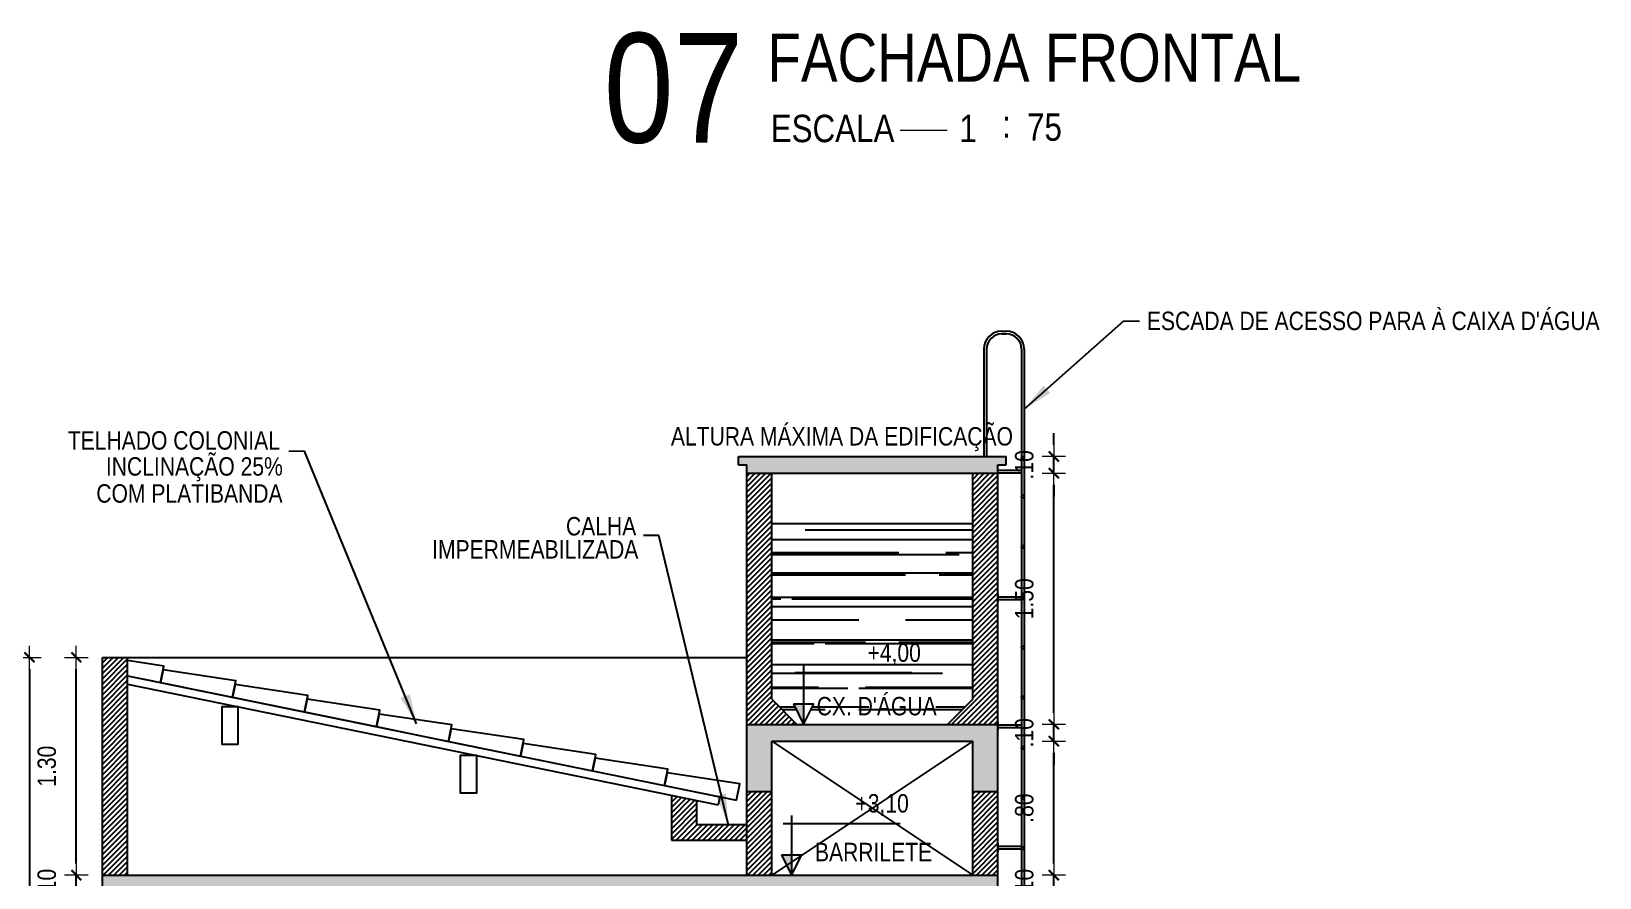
# Model space of a CAD drawing. Header units: millimetres. Extents: x -178 to 521, y -135 to 750.
# Drawn here: x -3.21 to 6.16, y 729.73 to 734.78 of the extents above; entities that cross this region are included whole.
import ezdxf
from ezdxf.enums import TextEntityAlignment as Align

# ---------------------------------------------------------------- set-up
doc = ezdxf.new("R2010")
doc.units = ezdxf.units.MM
doc.header["$LTSCALE"] = 20
doc.header["$MEASUREMENT"] = 0
doc.header["$PDSIZE"] = -5
doc.linetypes.add('HIDDEN2', pattern=[0.1875, 0.125, -0.0625])
doc.layers.get('0').update_dxf_attribs({"linetype": 'CONTINUOUS'})
doc.layers.get('Defpoints').update_dxf_attribs({"linetype": 'CONTINUOUS'})
for name, color, linetype, lineweight in [('A - V2', 4, 'CONTINUOUS', 20), ('E-Cta-W', 7, 'CONTINUOUS', 20), ('E-Pen-C', 4, 'CONTINUOUS', 15), ('E-Pen-G', 3, 'CONTINUOUS', 30), ('E-Txt-W', 7, 'CONTINUOUS', 20)]:
    doc.layers.add(name, color=color, linetype=linetype, lineweight=lineweight)
for name, color, linetype in [('COTA', 7, 'CONTINUOUS'), ('E-hatch', 8, 'CONTINUOUS'), ('E-pen-y', 2, 'CONTINUOUS'), ('E-txt-g', 3, 'CONTINUOUS'), ('E-TXT-Y', 2, 'CONTINUOUS'), ('V2', 11, 'CONTINUOUS')]:
    doc.layers.add(name, color=color, linetype=linetype)
doc.styles.add('F2', font='ARIALN.TTF')
doc.styles.add('REG60', font='romans.shx', dxfattribs={"width": 0.8, "height": 0.15})
doc.styles.add('REG80', font='romans.shx', dxfattribs={"width": 0.8, "height": 0.2})
doc.dimstyles.new('DIMENSION-1', dxfattribs={"dimtxt": 0.11, "dimasz": 0.07, "dimexe": 1, "dimexo": 0, "dimgap": 0.12, "dimtad": 1, "dimzin": 7, "dimdsep": 46, "dimtxsty": 'F2', "dimblk1": 'TRACO', "dimblk2": 'TRACO', "dimsah": 1, "dimcen": 1, "dimse1": 1, "dimse2": 1, "dimclrd": 256, "dimclre": 256, "dimclrt": 6, "dimadec": 0, "dimazin": 0, "dimtfac": 1, "dimtix": 1, "dimtmove": 2, "dimatfit": 3, "dimldrblk": 'TRACO', "dimfxl": 1, "dimtolj": 1, "dimtzin": 0, "dimarcsym": 0})
doc.dimstyles.get("Standard").update_dxf_attribs({"dimtxt": 0.18, "dimasz": 0.18, "dimexe": 0.18, "dimexo": 0.0625, "dimgap": 0.09, "dimtad": 0, "dimtih": 1, "dimtoh": 1, "dimdec": 4, "dimzin": 0, "dimdsep": 46, "dimtxsty": 'Standard', "dimcen": 0.09, "dimadec": 0, "dimazin": 0, "dimtfac": 1, "dimtdec": 4, "dimtofl": 0, "dimtmove": 0, "dimatfit": 3, "dimfxl": 1, "dimtolj": 1, "dimtzin": 0, "dimarcsym": 0})

# ---------------------------------------------------------------- blocks, each defined once
blk = doc.blocks.new('TXT-AMB75')
at = {"layer": 'E-txt-g', "style": 'REG80', "width": 0.8, "flags": 8}
blk.add_attdef('TXT', text='', height=0.2, dxfattribs=at).set_placement((0.005, 0.296), align=Align.CENTER)
at = {"layer": 'E-Txt-W', "style": 'REG60', "width": 0.8, "flags": 8}
blk.add_attdef('TXT', text='', height=0.15, dxfattribs=at).set_placement((0.005, 0.027), align=Align.CENTER)
blk = doc.blocks.new('TRACO')
at = {"layer": 'E-Pen-C'}
for p, q in [((-1, 0), (1, 0)), ((0, 1), (0, -1))]:
    blk.add_line(p, q, dxfattribs=at)
at = {"layer": 'E-Pen-G'}
blk.add_line((-0.42, -0.42), (0.42, 0.42), dxfattribs=at)
blk = doc.blocks.new('*D643')
at = {"linetype": 'Continuous', "lineweight": -2}
for p, q in [((-2.942, 729.8132), (-2.942, 729.8832)), ((-2.942, 729.6432), (-2.942, 729.7432)), ((-2.942, 729.5732), (-2.942, 729.5032))]:
    blk.add_line(p, q, dxfattribs=at)
at = {"layer": 'Defpoints', "color": 0, "linetype": 'Continuous'}
for p in [(-2.942, 729.7432), (-2.7856, 729.7432), (-2.6356, 729.6432)]:
    blk.add_point(p, dxfattribs=at)
at = {"linetype": 'Continuous', "lineweight": -2, "xscale": 0.07, "yscale": 0.07, "zscale": 0.07}
for p, rotation in [((-2.942, 729.7432), 270), ((-2.942, 729.6432), 90)]:
    blk.add_blockref('TRACO', p, dxfattribs=dict(at, rotation=rotation))
at = {"color": 6, "linetype": 'Continuous', "insert": (-3.1182, 729.6932), "char_height": 0.11, "attachment_point": 5, "rotation": 90, "style": 'F2'}
blk.add_mtext('\\A1;.10', dxfattribs=at)
blk = doc.blocks.new('*D644')
at = {"linetype": 'Continuous', "lineweight": -2}
blk.add_line((-2.942, 729.8132), (-2.942, 730.9732), dxfattribs=at)
at = {"layer": 'Defpoints', "color": 0, "linetype": 'Continuous'}
for p in [(-2.942, 731.0432), (-2.7856, 731.0432), (-2.7856, 729.7432)]:
    blk.add_point(p, dxfattribs=at)
at = {"linetype": 'Continuous', "lineweight": -2, "xscale": 0.07, "yscale": 0.07, "zscale": 0.07}
for p, rotation in [((-2.942, 731.0432), 90), ((-2.942, 729.7432), 270)]:
    blk.add_blockref('TRACO', p, dxfattribs=dict(at, rotation=rotation))
at = {"color": 6, "linetype": 'Continuous', "insert": (-3.1182, 730.3932), "char_height": 0.11, "attachment_point": 5, "rotation": 90, "style": 'F2'}
blk.add_mtext('\\A1;1.30', dxfattribs=at)
blk = doc.blocks.new('*D645')
at = {"linetype": 'Continuous', "lineweight": -2}
blk.add_line((-3.2223, 730.9732), (-3.2223, 726.7132), dxfattribs=at)
at = {"layer": 'Defpoints', "color": 0, "linetype": 'Continuous'}
for p in [(-2.7856, 731.0432), (-3.2223, 726.6432), (-2.7856, 726.6432)]:
    blk.add_point(p, dxfattribs=at)
at = {"linetype": 'Continuous', "lineweight": -2, "xscale": 0.07, "yscale": 0.07, "zscale": 0.07}
for p, rotation in [((-3.2223, 731.0432), 90), ((-3.2223, 726.6432), 270)]:
    blk.add_blockref('TRACO', p, dxfattribs=dict(at, rotation=rotation))
at = {"color": 6, "linetype": 'Continuous', "insert": (-3.3985, 728.8432), "char_height": 0.11, "attachment_point": 5, "rotation": 90, "style": 'F2'}
blk.add_mtext('\\A1;4.40', dxfattribs=at)
blk = doc.blocks.new('*D648')
at = {"linetype": 'Continuous', "lineweight": -2}
for p, q in [((2.8991, 729.8132), (2.8991, 729.8832)), ((2.8991, 729.6432), (2.8991, 729.7432)), ((2.8991, 729.5732), (2.8991, 729.5032))]:
    blk.add_line(p, q, dxfattribs=at)
at = {"layer": 'Defpoints', "color": 0, "linetype": 'Continuous'}
for p in [(2.4144, 729.7432), (2.8991, 729.7432), (2.4144, 729.6432)]:
    blk.add_point(p, dxfattribs=at)
at = {"linetype": 'Continuous', "lineweight": -2, "xscale": 0.07, "yscale": 0.07, "zscale": 0.07}
for p, rotation in [((2.8991, 729.7432), 270), ((2.8991, 729.6432), 90)]:
    blk.add_blockref('TRACO', p, dxfattribs=dict(at, rotation=rotation))
at = {"color": 6, "linetype": 'Continuous', "insert": (2.723, 729.6932), "char_height": 0.11, "attachment_point": 5, "rotation": 90, "style": 'F2'}
blk.add_mtext('\\A1;.10', dxfattribs=at)
blk = doc.blocks.new('*D649')
at = {"linetype": 'Continuous', "lineweight": -2}
blk.add_line((2.8991, 729.8132), (2.8991, 730.4732), dxfattribs=at)
at = {"layer": 'Defpoints', "color": 0, "linetype": 'Continuous'}
for p in [(2.4144, 730.5432), (2.8991, 730.5432), (2.4144, 729.7432)]:
    blk.add_point(p, dxfattribs=at)
at = {"linetype": 'Continuous', "lineweight": -2, "xscale": 0.07, "yscale": 0.07, "zscale": 0.07}
for p, rotation in [((2.8991, 730.5432), 90), ((2.8991, 729.7432), 270)]:
    blk.add_blockref('TRACO', p, dxfattribs=dict(at, rotation=rotation))
at = {"color": 6, "linetype": 'Continuous', "insert": (2.723, 730.1432), "char_height": 0.11, "attachment_point": 5, "rotation": 90, "style": 'F2'}
blk.add_mtext('\\A1;.80', dxfattribs=at)
blk = doc.blocks.new('*D650')
at = {"linetype": 'Continuous', "lineweight": -2}
for p, q in [((2.8991, 730.7132), (2.8991, 730.7832)), ((2.8991, 730.5432), (2.8991, 730.6432)), ((2.8991, 730.4732), (2.8991, 730.4032))]:
    blk.add_line(p, q, dxfattribs=at)
at = {"layer": 'Defpoints', "color": 0, "linetype": 'Continuous'}
for p in [(2.4144, 730.6432), (2.8991, 730.6432), (2.4144, 730.5432)]:
    blk.add_point(p, dxfattribs=at)
at = {"linetype": 'Continuous', "lineweight": -2, "xscale": 0.07, "yscale": 0.07, "zscale": 0.07}
for p, rotation in [((2.8991, 730.6432), 270), ((2.8991, 730.5432), 90)]:
    blk.add_blockref('TRACO', p, dxfattribs=dict(at, rotation=rotation))
at = {"color": 6, "linetype": 'Continuous', "insert": (2.723, 730.5932), "char_height": 0.11, "attachment_point": 5, "rotation": 90, "style": 'F2'}
blk.add_mtext('\\A1;.10', dxfattribs=at)
blk = doc.blocks.new('*D651')
at = {"linetype": 'Continuous', "lineweight": -2}
blk.add_line((2.8991, 730.7132), (2.8991, 732.0732), dxfattribs=at)
at = {"layer": 'Defpoints', "color": 0, "linetype": 'Continuous'}
for p in [(2.5644, 732.1432), (2.8991, 732.1432), (2.4144, 730.6432)]:
    blk.add_point(p, dxfattribs=at)
at = {"linetype": 'Continuous', "lineweight": -2, "xscale": 0.07, "yscale": 0.07, "zscale": 0.07}
for p, rotation in [((2.8991, 732.1432), 90), ((2.8991, 730.6432), 270)]:
    blk.add_blockref('TRACO', p, dxfattribs=dict(at, rotation=rotation))
at = {"color": 6, "linetype": 'Continuous', "insert": (2.723, 731.3932), "char_height": 0.11, "attachment_point": 5, "rotation": 90, "style": 'F2'}
blk.add_mtext('\\A1;1.50', dxfattribs=at)
blk = doc.blocks.new('*D652')
at = {"linetype": 'Continuous', "lineweight": -2}
for p, q in [((2.8991, 732.3132), (2.8991, 732.3832)), ((2.8991, 732.1432), (2.8991, 732.2432)), ((2.8991, 732.0732), (2.8991, 732.0032))]:
    blk.add_line(p, q, dxfattribs=at)
at = {"layer": 'Defpoints', "color": 0, "linetype": 'Continuous'}
for p in [(2.6144, 732.2432), (2.8991, 732.2432), (2.5644, 732.1432)]:
    blk.add_point(p, dxfattribs=at)
at = {"linetype": 'Continuous', "lineweight": -2, "xscale": 0.07, "yscale": 0.07, "zscale": 0.07}
for p, rotation in [((2.8991, 732.2432), 270), ((2.8991, 732.1432), 90)]:
    blk.add_blockref('TRACO', p, dxfattribs=dict(at, rotation=rotation))
at = {"color": 6, "linetype": 'Continuous', "insert": (2.723, 732.1932), "char_height": 0.11, "attachment_point": 5, "rotation": 90, "style": 'F2'}
blk.add_mtext('\\A1;.10', dxfattribs=at)
blk = doc.blocks.new('IND_DES')
at = {"layer": 'E-Txt-W', "color": 7}
blk.add_line((0.0269, -0.2428), (0.1984, -0.2428), dxfattribs=at)
at = {"layer": 'E-txt-g', "color": 7, "style": 'F2'}
for s, p in [('ESCALA', (-0.4463, -0.2864)), ('1', (0.2426, -0.2864)), (':', (0.3988, -0.2706))]:
    blk.add_text(s, height=0.1, dxfattribs=at).set_placement(p)
blk.add_attdef('ESCALA', (0.4897, -0.2812), '', height=0.1, dxfattribs=at)
at = {"layer": 'E-Txt-W', "color": 6, "style": 'F2'}
blk.add_attdef('00', text='', height=0.4, dxfattribs=at).set_placement((-0.7083, -0.2881), align=Align.CENTER)
at = {"layer": 'E-TXT-Y', "color": 7, "style": 'F2'}
for tag, p in [('PROJETO', (-0.4563, 0.1829)), ('DESENHO', (-0.4582, -0.0658))]:
    blk.add_attdef(tag, p, '', height=0.175, dxfattribs=at)

msp = doc.modelspace()

# ---------------------------------------------------------------- hatches: boundary and pattern name
at = {"layer": 'COTA', "linetype": 'Continuous'}
h = msp.add_hatch(dxfattribs=at)
h.set_pattern_fill('AR-RROOF', color=8, scale=0.2, style=0)
h.set_pattern_definition([(0, (77.393, -9.25227), (0.44, 0.2), [3, -0.4, 1, -0.2]), (0, (77.659, -9.15227), (-0.2, 0.266), [0.6, -0.066, 1.2, -0.15]), (0, (77.493, -9.08227), (1.04, 0.134), [1.6, -0.28, 0.8, -0.2])])
h.paths.add_polyline_path([(1.2144, 731.8432), (1.2144, 730.7932), (1.3644, 730.6432), (1.404, 730.6432), (1.343, 730.7651), (1.4649, 730.7651), (1.404, 730.6432), (2.2644, 730.6432), (2.4144, 730.7932), (2.4144, 731.8432)])
h.paths.add_polyline_path([(1.7527, 730.9621), (2.1377, 730.9621), (2.1377, 731.1604), (1.7527, 731.1604)], flags=24)
h.paths.add_polyline_path([(1.4466, 730.6602), (2.2344, 730.6602), (2.2344, 730.8708), (1.4466, 730.8708)], flags=24)
at = {"layer": 'E-hatch'}
h = msp.add_hatch(dxfattribs=at)
h.set_pattern_fill('ANSI38', color=256, scale=0.18, style=0)
h.set_pattern_definition([(45, (77.393, -9.252268), (-0.0159099026, 0.0159099026), []), (135, (77.393, -9.252268), (-0.0477297077, 0.0159099026), [0.05625, -0.03375])])
h.paths.add_polyline_path([(1.0644, 729.6432), (1.0644, 729.3432), (1.2144, 729.3432), (1.2144, 729.6432), (2.4144, 729.6432), (2.4144, 729.3432), (2.5644, 729.3432), (2.5644, 729.7432), (-2.7856, 729.7432), (-2.7856, 729.3432), (-2.6356, 729.3432), (-2.6356, 729.6432), (-1.7356, 729.6432), (-1.7356, 729.3432), (-1.5856, 729.3432), (-1.5856, 729.6432)])
h.paths.add_polyline_path([(1.2144, 730.5432), (2.4144, 730.5432), (2.4144, 730.2432), (2.5644, 730.2432), (2.5644, 730.6432), (1.0644, 730.6432), (1.0644, 730.2432), (1.2144, 730.2432)])
h.paths.add_polyline_path([(2.5644, 732.1432), (2.5644, 732.1932), (2.6144, 732.1932), (2.6144, 732.2432), (1.0144, 732.2432), (1.0144, 732.1932), (1.0644, 732.1932), (1.0644, 732.1432)])
h = msp.add_hatch(dxfattribs=at)
h.set_pattern_fill('ANSI31', color=256, scale=0.18, style=0)
h.set_pattern_definition([(45, (77.393, -9.252268), (-0.0159099026, 0.0159099026), [])])
h.paths.add_polyline_path([(-1.5856, 729.3432), (-1.7356, 729.3432), (-1.7356, 726.6432), (-1.5856, 726.6432)])
h.paths.add_polyline_path([(-2.6356, 729.3432), (-2.7856, 729.3432), (-2.7856, 726.6432), (-2.6356, 726.6432)])
h.paths.add_polyline_path([(-2.6356, 731.0432), (-2.7856, 731.0432), (-2.7856, 729.7432), (-2.6356, 729.7432)])
h.paths.add_polyline_path([(1.2144, 732.1432), (1.0644, 732.1432), (1.0644, 730.6432), (1.3644, 730.6432), (1.2144, 730.7932)])
h.paths.add_polyline_path([(2.5644, 732.1432), (2.4144, 732.1432), (2.4144, 730.7932), (2.2644, 730.6432), (2.5644, 730.6432)])
h.paths.add_polyline_path([(2.5644, 730.2432), (2.4144, 730.2432), (2.4144, 729.7432), (2.5644, 729.7432)])
h.paths.add_polyline_path([(1.2144, 730.2432), (1.0644, 730.2432), (1.0644, 729.7432), (1.2144, 729.7432)])
h.paths.add_polyline_path([(1.0644, 730.0462), (0.7644, 730.0462), (0.7644, 730.1882), (0.6144, 730.2189), (0.6144, 729.952), (1.0644, 729.952)])
h.paths.add_polyline_path([(1.2144, 729.3432), (1.0644, 729.3432), (1.0644, 726.6432), (1.2144, 726.6432)])
h.paths.add_polyline_path([(2.5644, 729.3432), (2.4144, 729.3432), (2.4144, 729.1432), (2.5644, 729.1432)])
h.paths.add_polyline_path([(2.5644, 728.6432), (2.4144, 728.6432), (2.4144, 727.4363), (2.4144, 727.4363), (2.4144, 727.3868), (2.4144, 726.6432), (2.5644, 726.6432)])
h.paths.add_polyline_path([(4.2144, 729.5432), (4.0144, 729.5432), (4.0144, 729.4932), (4.0644, 729.4932), (4.0644, 726.5432), (4.2144, 726.5432)])

# ---------------------------------------------------------------- linework, layer by layer
at = {"color": 5, "linetype": 'Continuous'}
for p, q in [((1.0144, 732.2432), (2.6144, 732.2432)), ((1.0144, 732.1932), (1.0144, 732.2432)), ((2.6144, 732.1932), (2.6144, 732.2432)), ((1.0144, 732.1932), (1.0644, 732.1932)), ((1.0644, 729.7432), (1.0644, 732.1932)), ((1.0644, 732.1432), (2.5644, 732.1432)), ((1.2144, 730.7932), (1.2144, 732.1432)), ((2.4144, 730.7932), (2.4144, 732.1432)), ((2.5644, 729.1432), (2.5644, 732.1932)), ((2.5644, 732.1932), (2.6144, 732.1932)), ((-2.7856, 726.6432), (-2.7856, 731.0432)), ((-2.7856, 731.0432), (-2.6356, 731.0432)), ((-2.6356, 729.7432), (-2.6356, 731.0432)), ((1.2144, 730.7932), (1.3644, 730.6432)), ((2.4144, 730.7932), (2.2644, 730.6432)), ((1.0644, 730.6432), (2.5644, 730.6432)), ((1.2144, 729.7432), (1.2144, 730.5432)), ((1.2144, 730.5432), (2.4144, 730.5432)), ((2.4144, 729.7432), (2.4144, 730.5432)), ((1.0644, 730.2432), (1.2144, 730.2432)), ((2.4144, 730.2432), (2.5644, 730.2432)), ((0.6144, 730.2189), (0.6144, 729.952)), ((0.7644, 730.1882), (0.7644, 730.0462)), ((0.7644, 730.0462), (1.0644, 730.0462)), ((0.6144, 729.952), (1.0644, 729.952)), ((-2.7856, 729.7432), (2.5644, 729.7432))]:
    msp.add_line(p, q, dxfattribs=at)
at = {"color": 7, "linetype": 'Continuous'}
for p, q in [((1.2144, 731.8432), (2.4144, 731.8432)), ((-2.6356, 731.0432), (1.0644, 731.0432))]:
    msp.add_line(p, q, dxfattribs=at)
at = {"color": 2, "linetype": 'Continuous'}
msp.add_line((-2.6356, 729.7432), (-2.6356, 731.0432), dxfattribs=at)
for p, q in [((1.404, 730.9982), (1.404, 730.6432)), ((1.3544, 730.9522), (2.0536, 730.9522)), ((1.343, 730.7651), (1.404, 730.6432)), ((1.343, 730.7651), (1.4649, 730.7651)), ((1.404, 730.6432), (1.4649, 730.7651)), ((1.2825, 730.0522), (1.9816, 730.0522)), ((1.332, 730.0982), (1.332, 729.7432)), ((1.271, 729.8651), (1.332, 729.7432)), ((1.271, 729.8651), (1.393, 729.8651)), ((1.332, 729.7432), (1.393, 729.8651))]:
    msp.add_line(p, q)
at = {"color": 8, "linetype": 'HIDDEN2'}
for p, q in [((1.2144, 730.5432), (2.4144, 729.7432)), ((2.4144, 730.5432), (1.2144, 729.7432))]:
    msp.add_line(p, q, dxfattribs=at)
at = {"color": 6, "linetype": 'Continuous'}
msp.add_line((0.9027, 730.211), (0.8927, 730.162), dxfattribs=at)
for points in [[(-2.4391, 730.8936), (-2.4191, 730.9916), (-2.6356, 731.0239)], [(-2.6356, 730.9337), (-2.3203, 730.8693)], [(-2.0088, 730.8057), (-1.9888, 730.9037), (-2.4238, 730.9686), (-2.4391, 730.8936), (-2.0088, 730.8057)], [(-1.5785, 730.7178), (-1.5584, 730.8158), (-1.9935, 730.8807), (-2.0088, 730.8057), (-1.5785, 730.7178)], [(-1.1481, 730.6299), (-1.1281, 730.7279), (-1.5631, 730.7929), (-1.5785, 730.7178), (-1.1481, 730.6299)], [(-0.7178, 730.542), (-0.6978, 730.64), (-1.1328, 730.705), (-1.1481, 730.6299), (-0.7178, 730.542)], [(-0.2874, 730.4541), (-0.2674, 730.5521), (-0.7024, 730.6171), (-0.7178, 730.542), (-0.2874, 730.4541)], [(0.1429, 730.3662), (0.1629, 730.4642), (-0.2721, 730.5292), (-0.2874, 730.4541), (0.1429, 730.3662)], [(0.5733, 730.2783), (0.5933, 730.3763), (0.1582, 730.4413), (0.1429, 730.3662), (0.5733, 730.2783)]]:
    msp.add_lwpolyline(points)
at = {"color": 7}
msp.add_lwpolyline([(1.0036, 730.1904), (1.0236, 730.2884), (0.5886, 730.3534), (0.5733, 730.2783), (1.0036, 730.1904)], dxfattribs=at)
for points in [[(1.343, 730.7651), (1.404, 730.7651), (1.404, 730.6432)], [(1.271, 729.8651), (1.332, 729.8651), (1.332, 729.7432)]]:
    msp.add_solid(points)
at = {"layer": 'A - V2', "color": 8}
for p, q in [((2.4644, 732.2442), (2.5144, 732.2442)), ((2.4644, 732.2432), (2.4644, 732.2442)), ((2.4644, 732.2432), (2.5144, 732.2432)), ((2.5144, 732.2432), (2.5144, 732.2442)), ((2.5644, 732.1782), (2.5644, 732.1282)), ((2.5644, 732.1782), (2.5654, 732.1782)), ((2.5644, 732.1282), (2.5654, 732.1282)), ((2.5654, 732.1782), (2.5654, 732.1282))]:
    msp.add_line(p, q, dxfattribs=at)
at = {"layer": 'E-pen-y', "color": 6}
for p, q in [((-2.6356, 730.9337), (0.9027, 730.211)), ((-2.6356, 730.8827), (0.8927, 730.162))]:
    msp.add_line(p, q, dxfattribs=at)
for points in [[(-1.9745, 730.7477), (-2.0734, 730.7477), (-2.0734, 730.525), (-1.9745, 730.525)], [(-0.5494, 730.4566), (-0.6483, 730.4566), (-0.6483, 730.2339), (-0.5494, 730.2339)]]:
    msp.add_lwpolyline(points, close=True, dxfattribs=at)
at = {"layer": 'V2', "color": 8}
for p, q in [((2.5894, 732.9912), (2.6144, 732.9912)), ((2.5894, 732.9752), (2.6144, 732.9752)), ((2.4814, 732.8832), (2.4814, 732.2432)), ((2.4974, 732.8832), (2.4974, 732.2432)), ((2.7064, 732.8832), (2.7064, 727.9532)), ((2.7224, 732.8832), (2.7224, 727.9532)), ((2.5644, 732.1612), (2.7064, 732.1612)), ((2.5644, 732.1452), (2.7064, 732.1452)), ((2.5644, 731.4225), (2.5644, 731.3725)), ((2.5644, 731.4225), (2.5654, 731.4225)), ((2.5644, 731.4055), (2.7064, 731.4055)), ((2.5644, 731.3895), (2.7064, 731.3895)), ((2.5644, 731.3725), (2.5654, 731.3725)), ((2.5654, 731.4225), (2.5654, 731.3725)), ((2.5654, 731.3895), (2.5654, 731.4055)), ((2.5644, 730.658), (2.5644, 730.608)), ((2.5644, 730.658), (2.5654, 730.658)), ((2.5644, 730.641), (2.7064, 730.641)), ((2.5644, 730.625), (2.7064, 730.625)), ((2.5644, 730.608), (2.5654, 730.608)), ((2.5654, 730.658), (2.5654, 730.608)), ((2.5654, 730.625), (2.5654, 730.641)), ((2.5644, 729.9338), (2.5644, 729.8838)), ((2.5644, 729.9338), (2.5654, 729.9338)), ((2.5644, 729.9168), (2.7064, 729.9168)), ((2.5644, 729.9008), (2.7064, 729.9008)), ((2.5644, 729.8838), (2.5654, 729.8838)), ((2.5654, 729.9338), (2.5654, 729.8838)), ((2.5654, 729.9008), (2.5654, 729.9168))]:
    msp.add_line(p, q, dxfattribs=at)
for centre in [(2.7144, 732.2352), (2.7144, 732.0032), (2.7144, 731.7032), (2.7144, 731.4032), (2.7144, 731.1032), (2.7144, 730.8032), (2.7144, 730.5032), (2.7144, 730.2032), (2.7144, 729.9032)]:
    msp.add_circle(centre, 0.008, dxfattribs=at)
for centre, radius, start, end in [((2.5894, 732.8832), 0.108, 90, 180), ((2.5894, 732.8832), 0.092, 90, 180), ((2.6144, 732.8832), 0.108, 0, 90), ((2.6144, 732.8832), 0.092, 0, 90)]:
    msp.add_arc(centre, radius, start, end, dxfattribs=at)

# ---------------------------------------------------------------- block references
ref = msp.add_blockref('IND_DES', (1.9377, 734.5888), dxfattribs=dict(xscale=1.636240131907927, yscale=1.636240131907927, zscale=1.636240131907927))
ref.add_attrib('00', '07', dxfattribs={"layer": 'E-Txt-W', "height": 0.6545, "style": 'F2'}).set_placement((0.6272, 734.1174), align=Align.CENTER)
ref.add_attrib('DESENHO', 'FACHADA FRONTAL', (1.188, 734.4811), dxfattribs={"layer": 'E-TXT-Y', "color": 2, "height": 0.286342, "style": 'F2'})
ref.add_attrib('ESCALA', '75', (2.739, 734.1286), dxfattribs={"layer": 'E-txt-g', "color": 7, "height": 0.16362, "style": 'F2'})
ref = msp.add_blockref('TXT-AMB75', (1.9412, 730.8008), dxfattribs=dict(xscale=0.7290000000000001, yscale=0.7290000000000001, zscale=0.7290000000000001))
ref.add_attrib('TXT', '+4,00', dxfattribs={"layer": 'E-txt-g', "color": 2, "height": 0.11, "style": 'F2'}).set_placement((1.9452, 731.0169), align=Align.CENTER)
ref = msp.add_blockref('TXT-AMB75', (1.8365, 730.4811), dxfattribs=dict(xscale=0.7290000000000001, yscale=0.7290000000000001, zscale=0.7290000000000001))
ref.add_attrib('TXT', "CX. D'ÁGUA", dxfattribs={"layer": 'E-txt-g', "color": 2, "height": 0.11, "style": 'F2'}).set_placement((1.8405, 730.6972), align=Align.CENTER)
ref = msp.add_blockref('TXT-AMB75', (1.8693, 729.9008), dxfattribs=dict(xscale=0.7290000000000001, yscale=0.7290000000000001, zscale=0.7290000000000001))
ref.add_attrib('TXT', '+3,10', dxfattribs={"layer": 'E-txt-g', "color": 2, "height": 0.11, "style": 'F2'}).set_placement((1.8733, 730.1169), align=Align.CENTER)
ref = msp.add_blockref('TXT-AMB75', (1.818, 729.6099), dxfattribs=dict(xscale=0.7290000000000001, yscale=0.7290000000000001, zscale=0.7290000000000001))
ref.add_attrib('TXT', 'BARRILETE', dxfattribs={"layer": 'E-txt-g', "color": 2, "height": 0.11, "style": 'F2'}).set_placement((1.822, 729.826), align=Align.CENTER)

# ---------------------------------------------------------------- texts
at = {"color": 6, "style": 'F2'}
for s, p in [("ESCADA DE ACESSO PARA À CAIXA D'ÁGUA", (3.4556, 732.998)), ('TELHADO COLONIAL', (-2.9928, 732.284)), ('ALTURA MÁXIMA DA EDIFICAÇÃO', (0.6111, 732.3085)), ('INCLINAÇÃO 25%%%', (-2.7653, 732.1288)), ('COM PLATIBANDA', (-2.8226, 731.9673)), ('CALHA', (-0.0159, 731.7716)), ('IMPERMEABILIZADA', (-0.8156, 731.6335))]:
    msp.add_text(s, height=0.11, dxfattribs=at).set_placement(p)

# ---------------------------------------------------------------- dimensions: what is measured, and where the dimension line sits
at = {"color": 8, "linetype": 'Continuous'}
for base, p1, p2, picture, middle in [((2.8991, 732.2432), (2.5644, 732.1432), (2.6144, 732.2432), '*D652', (2.723, 732.1932)), ((2.8991, 732.1432), (2.4144, 730.6432), (2.5644, 732.1432), '*D651', (2.723, 731.3932)), ((-3.2223, 726.6432), (-2.7856, 731.0432), (-2.7856, 726.6432), '*D645', (-3.3985, 728.8432)), ((-2.942, 731.0432), (-2.7856, 729.7432), (-2.7856, 731.0432), '*D644', (-3.1182, 730.3932)), ((2.8991, 730.6432), (2.4144, 730.5432), (2.4144, 730.6432), '*D650', (2.723, 730.5932)), ((2.8991, 730.5432), (2.4144, 729.7432), (2.4144, 730.5432), '*D649', (2.723, 730.1432)), ((-2.942, 729.7432), (-2.6356, 729.6432), (-2.7856, 729.7432), '*D643', (-3.1182, 729.6932)), ((2.8991, 729.7432), (2.4144, 729.6432), (2.4144, 729.7432), '*D648', (2.723, 729.6932))]:
    dim = msp.add_linear_dim(base=base, p1=p1, p2=p2, angle=90, dimstyle='DIMENSION-1', override={"dimfxl": 0.15}, dxfattribs=at)
    dim.commit()
    dim.dimension.update_dxf_attribs({"geometry": picture, "text_midpoint": middle})

# ---------------------------------------------------------------- leaders
at = {"layer": 'E-Cta-W', "color": 4}
for points in [[(2.7224, 732.525), (3.3179, 733.0525), (3.4107, 733.0507)], [(-0.9083, 730.6457), (-1.5785, 732.2748), (-1.6713, 732.273)], [(0.9529, 730.0495), (0.5394, 731.7722), (0.4467, 731.7705)]]:
    msp.add_leader(points, dimstyle='Standard', dxfattribs=at)

doc.saveas('drawing.dxf')
